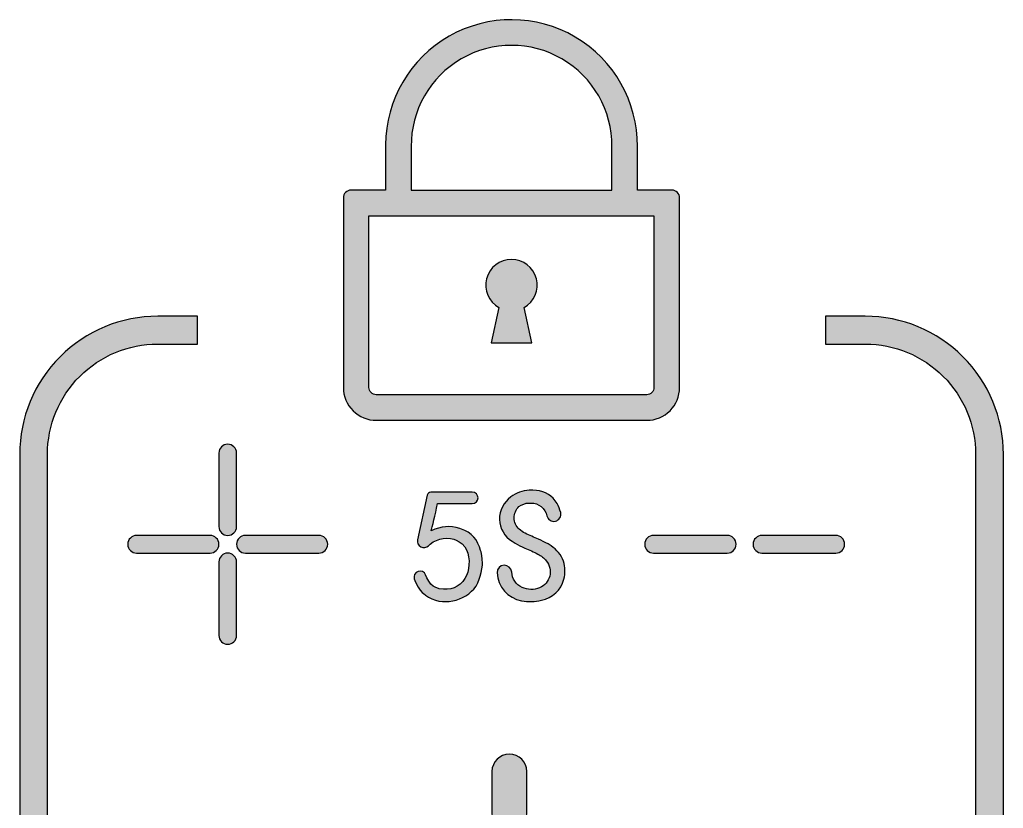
# Model space of a CAD drawing. Header units: millimetres. Extents: x -41 to 727, y -91 to 104.
# Drawn here: x 687.37 to 699.76, y 5.54 to 15.47 of the extents above; entities that cross this region are included whole.
import ezdxf

# ---------------------------------------------------------------- set-up
doc = ezdxf.new("R2010")
doc.units = ezdxf.units.MM
doc.header["$LTSCALE"] = 3
doc.header["$MEASUREMENT"] = 0

msp = doc.modelspace()

# ---------------------------------------------------------------- hatches: boundary and pattern name
h = msp.add_hatch(color=256)
h.dxf.hatch_style = 1
h.paths.add_polyline_path([(695.271, 10.426), (691.862, 10.426, -0.414214), (691.447, 10.84), (691.447, 13.227, -0.414214), (691.545, 13.325), (691.979, 13.325), (691.979, 13.895, -1.000475), (695.153, 13.874), (695.153, 13.325), (695.587, 13.325, -0.414214), (695.685, 13.227), (695.685, 10.84, -0.414214)])
h.paths.add_polyline_path([(695.271, 10.748), (691.862, 10.748, -0.414214), (691.77, 10.84), (691.77, 13.002), (695.362, 13.002), (695.362, 10.84, -0.414214)])
h.paths.add_polyline_path([(694.831, 13.325), (692.302, 13.325), (692.302, 13.875, -1.007782), (694.831, 13.875)])
h = msp.add_hatch(color=256)
h.dxf.hatch_style = 1
h.paths.add_polyline_path([(693.724, 11.845), (693.822, 11.4), (693.31, 11.4), (693.408, 11.845, -3.847294)])
h = msp.add_hatch(color=256)
h.dxf.hatch_style = 1
h.paths.add_polyline_path([(689.108, 11.737), (689.608, 11.737), (689.608, 11.387), (689.108, 11.387, 0.414214), (687.718, 9.997), (687.718, -7.525, 0.414214), (689.108, -8.915), (689.608, -8.915), (689.608, -9.265), (689.108, -9.265, -0.414214), (687.368, -7.525), (687.368, 9.997, -0.414214)])
h = msp.add_hatch(color=256)
h.dxf.hatch_style = 1
h.paths.add_polyline_path([(698.025, 11.387), (697.525, 11.387), (697.525, 11.737), (698.025, 11.737, -0.414214), (699.765, 9.997), (699.765, -7.525, -0.414214), (698.025, -9.265), (697.525, -9.265), (697.525, -8.915), (698.025, -8.915, 0.414214), (699.415, -7.525), (699.415, 9.997, 0.414214)])
h = msp.add_hatch(color=256)
h.dxf.hatch_style = 1
h.paths.add_polyline_path([(689.879, 10.013, -1), (690.101, 10.013), (690.101, 9.087, -1), (689.879, 9.087)])
h = msp.add_hatch(color=256)
h.dxf.hatch_style = 1
h.paths.add_polyline_path([(692.504, 9.483, -0.353058), (692.551, 9.521), (693.072, 9.521, -1), (693.072, 9.376), (692.632, 9.376), (692.622, 9.32), (692.611, 9.267), (692.6, 9.217), (692.589, 9.171), (692.579, 9.127), (692.568, 9.086), (692.557, 9.049), (692.552, 9.032), (692.6, 9.053), (692.647, 9.068), (692.692, 9.079), (692.736, 9.086), (692.776, 9.088), (692.823, 9.083), (692.869, 9.074), (692.915, 9.062), (692.959, 9.047), (692.976, 9.04), (693.021, 9.015), (693.059, 8.987), (693.092, 8.956), (693.119, 8.922), (693.12, 8.92), (693.142, 8.875), (693.161, 8.831), (693.177, 8.788), (693.184, 8.768), (693.192, 8.723), (693.197, 8.676), (693.2, 8.628), (693.2, 8.6), (693.194, 8.554), (693.185, 8.508), (693.173, 8.462), (693.16, 8.424), (693.142, 8.377), (693.119, 8.336), (693.092, 8.3), (693.064, 8.272), (693.029, 8.241), (692.992, 8.214), (692.95, 8.192), (692.912, 8.176), (692.87, 8.161), (692.826, 8.15), (692.78, 8.144), (692.732, 8.143), (692.696, 8.144), (692.651, 8.149), (692.607, 8.161), (692.564, 8.176), (692.522, 8.198), (692.482, 8.225), (692.472, 8.232), (692.441, 8.257), (692.414, 8.288), (692.388, 8.323), (692.367, 8.362), (692.348, 8.407), (692.341, 8.428, -0.97311), (692.484, 8.478), (692.501, 8.44), (692.524, 8.398), (692.55, 8.364), (692.58, 8.337), (692.612, 8.318), (692.647, 8.306), (692.656, 8.304), (692.709, 8.297), (692.757, 8.297), (692.802, 8.304), (692.843, 8.316), (692.88, 8.336), (692.88, 8.336), (692.918, 8.363), (692.951, 8.395), (692.979, 8.432), (693, 8.472), (693.014, 8.513), (693.024, 8.558), (693.03, 8.606), (693.032, 8.656), (693.026, 8.706), (693.014, 8.752), (692.998, 8.795), (692.976, 8.832), (692.944, 8.868), (692.907, 8.897), (692.867, 8.918), (692.84, 8.928), (692.797, 8.938), (692.752, 8.94), (692.705, 8.936), (692.664, 8.928), (692.62, 8.914), (692.579, 8.894), (692.543, 8.867), (692.519, 8.846, -0.758247), (692.382, 8.92)])
h = msp.add_hatch(color=256)
h.dxf.hatch_style = 1
h.paths.add_polyline_path([(693.81, 9.384), (693.787, 9.384, 0.150721), (693.66, 9.34, 0.428137), (693.663, 9.055, 0.071058), (693.738, 9.004, 0.022242), (693.905, 8.929, -0.029471), (694.027, 8.868), (694.065, 8.844, -0.155404), (694.222, 8.65, -0.145023), (694.226, 8.425, -0.290681), (693.943, 8.159, -0.103245), (693.694, 8.154, -0.354727), (693.385, 8.506, -0.96722), (693.569, 8.515, 0.279469), (693.699, 8.32, 0.196646), (693.921, 8.315, 0.499096), (694.005, 8.656, 0.106833), (693.899, 8.74, 0.030017), (693.734, 8.817, -0.034359), (693.611, 8.877), (693.573, 8.902, -0.540556), (693.559, 9.46, -0.169471), (693.79, 9.544), (693.836, 9.544), (693.881, 9.541, -0.254133), (694.14, 9.379, -0.063058), (694.186, 9.263, -1), (694.012, 9.222, 0.359211)])
h = msp.add_hatch(color=256)
h.dxf.hatch_style = 1
h.paths.add_polyline_path([(689.767, 8.976, -1), (689.767, 8.753), (688.842, 8.753, -1), (688.842, 8.976)])
h = msp.add_hatch(color=256)
h.dxf.hatch_style = 1
h.paths.add_polyline_path([(690.212, 8.976), (691.138, 8.976, -1), (691.138, 8.753), (690.212, 8.753, -1)])
h = msp.add_hatch(color=256)
h.dxf.hatch_style = 1
h.paths.add_polyline_path([(696.285, 8.976, -1), (696.285, 8.753), (695.356, 8.753, -1), (695.356, 8.976)])
h = msp.add_hatch(color=256)
h.dxf.hatch_style = 1
h.paths.add_polyline_path([(696.723, 8.976), (697.653, 8.976, -1), (697.653, 8.753), (696.723, 8.753, -1)])
h = msp.add_hatch(color=256)
h.dxf.hatch_style = 1
h.paths.add_polyline_path([(690.101, 7.716, -1), (689.879, 7.716), (689.879, 8.642, -1), (690.101, 8.642)])
h = msp.add_hatch(color=256)
h.dxf.hatch_style = 1
h.paths.add_polyline_path([(693.761, 6.002), (693.761, 5.478, -1), (693.32, 5.478), (693.32, 6.002, -1)])

# ---------------------------------------------------------------- linework, layer by layer
for points in [[(695.685, 10.84), (695.685, 13.227, 0.414214), (695.587, 13.325), (695.153, 13.325), (695.153, 13.874, 1.000475), (691.979, 13.895), (691.979, 13.325), (691.545, 13.325, 0.414214), (691.447, 13.227), (691.447, 10.84, 0.414214), (691.862, 10.426), (695.271, 10.426, 0.414214)], [(694.831, 13.875, 1.007782), (692.302, 13.875), (692.302, 13.325), (694.831, 13.325)], [(695.271, 10.748), (691.862, 10.748, -0.414214), (691.77, 10.84), (691.77, 13.002), (695.362, 13.002), (695.362, 10.84, -0.414214)], [(693.408, 11.845), (693.31, 11.4), (693.822, 11.4), (693.724, 11.845, 3.847294)], [(687.368, 9.997), (687.368, -7.525, 0.414214), (689.108, -9.265), (689.608, -9.265), (689.608, -8.915), (689.108, -8.915, -0.414214), (687.718, -7.525), (687.718, 9.997, -0.414214), (689.108, 11.387), (689.608, 11.387), (689.608, 11.737), (689.108, 11.737, 0.414214)], [(699.415, 9.997), (699.415, -7.525, -0.414214), (698.025, -8.915), (697.525, -8.915), (697.525, -9.265), (698.025, -9.265, 0.414214), (699.765, -7.525), (699.765, 9.997, 0.414214), (698.025, 11.737), (697.525, 11.737), (697.525, 11.387), (698.025, 11.387, -0.414214)], [(689.879, 9.087, 1), (690.101, 9.087), (690.101, 10.013, 1), (689.879, 10.013)], [(692.382, 8.92, 0.758247), (692.519, 8.846), (692.543, 8.867), (692.579, 8.894), (692.62, 8.914), (692.664, 8.928), (692.705, 8.936), (692.752, 8.94), (692.797, 8.938), (692.84, 8.928), (692.867, 8.918), (692.907, 8.897), (692.944, 8.868), (692.976, 8.832), (692.998, 8.795), (693.014, 8.752), (693.026, 8.706), (693.032, 8.656), (693.03, 8.606), (693.024, 8.558), (693.014, 8.513), (693, 8.472), (692.979, 8.432), (692.951, 8.395), (692.918, 8.363), (692.88, 8.336), (692.88, 8.336), (692.843, 8.316), (692.802, 8.304), (692.757, 8.297), (692.709, 8.297), (692.656, 8.304), (692.647, 8.306), (692.612, 8.318), (692.58, 8.337), (692.55, 8.364), (692.524, 8.398), (692.501, 8.44), (692.484, 8.478, 0.97311), (692.341, 8.428), (692.348, 8.407), (692.367, 8.362), (692.388, 8.323), (692.414, 8.288), (692.441, 8.257), (692.472, 8.232), (692.482, 8.225), (692.522, 8.198), (692.564, 8.176), (692.607, 8.161), (692.651, 8.149), (692.696, 8.144), (692.732, 8.143), (692.78, 8.144), (692.826, 8.15), (692.87, 8.161), (692.912, 8.176), (692.95, 8.192), (692.992, 8.214), (693.029, 8.241), (693.064, 8.272), (693.092, 8.3), (693.119, 8.336), (693.142, 8.377), (693.16, 8.424), (693.173, 8.462), (693.185, 8.508), (693.194, 8.554), (693.2, 8.6), (693.2, 8.628), (693.197, 8.676), (693.192, 8.723), (693.184, 8.768), (693.177, 8.788), (693.161, 8.831), (693.142, 8.875), (693.12, 8.92), (693.119, 8.922), (693.092, 8.956), (693.059, 8.987), (693.021, 9.015), (692.976, 9.04), (692.959, 9.047), (692.915, 9.062), (692.869, 9.074), (692.823, 9.083), (692.776, 9.088), (692.736, 9.086), (692.692, 9.079), (692.647, 9.068), (692.6, 9.053), (692.552, 9.032), (692.557, 9.049), (692.568, 9.086), (692.579, 9.127), (692.589, 9.171), (692.6, 9.217), (692.611, 9.267), (692.622, 9.32), (692.632, 9.376), (693.072, 9.376, 1), (693.072, 9.521), (692.551, 9.521, 0.353058), (692.504, 9.483)], [(694.012, 9.222, 1), (694.186, 9.263, 0.063058), (694.14, 9.379, 0.254133), (693.881, 9.541), (693.836, 9.544), (693.79, 9.544, 0.169471), (693.559, 9.46, 0.540556), (693.573, 8.902), (693.611, 8.877, 0.034359), (693.734, 8.817, -0.030017), (693.899, 8.74, -0.106833), (694.005, 8.656, -0.499096), (693.921, 8.315, -0.196646), (693.699, 8.32, -0.279469), (693.569, 8.515, 0.96722), (693.385, 8.506, 0.354727), (693.694, 8.154, 0.103245), (693.943, 8.159, 0.290681), (694.226, 8.425, 0.145023), (694.222, 8.65, 0.155404), (694.065, 8.844), (694.027, 8.868, 0.029471), (693.905, 8.929, -0.022242), (693.738, 9.004, -0.071058), (693.663, 9.055, -0.428137), (693.66, 9.34, -0.150721), (693.787, 9.384), (693.81, 9.384, -0.359211)], [(688.842, 8.976, 1), (688.842, 8.753), (689.767, 8.753, 1), (689.767, 8.976)], [(690.212, 8.753), (691.138, 8.753, 1), (691.138, 8.976), (690.212, 8.976, 1)], [(695.356, 8.976, 1), (695.356, 8.753), (696.285, 8.753, 1), (696.285, 8.976)], [(696.723, 8.753), (697.653, 8.753, 1), (697.653, 8.976), (696.723, 8.976, 1)], [(690.101, 8.642, 1), (689.879, 8.642), (689.879, 7.716, 1), (690.101, 7.716)], [(693.32, 6.002), (693.32, 5.478, 1), (693.761, 5.478), (693.761, 6.002, 1)]]:
    msp.add_lwpolyline(points, format="xyb", close=True)

doc.saveas('drawing.dxf')
